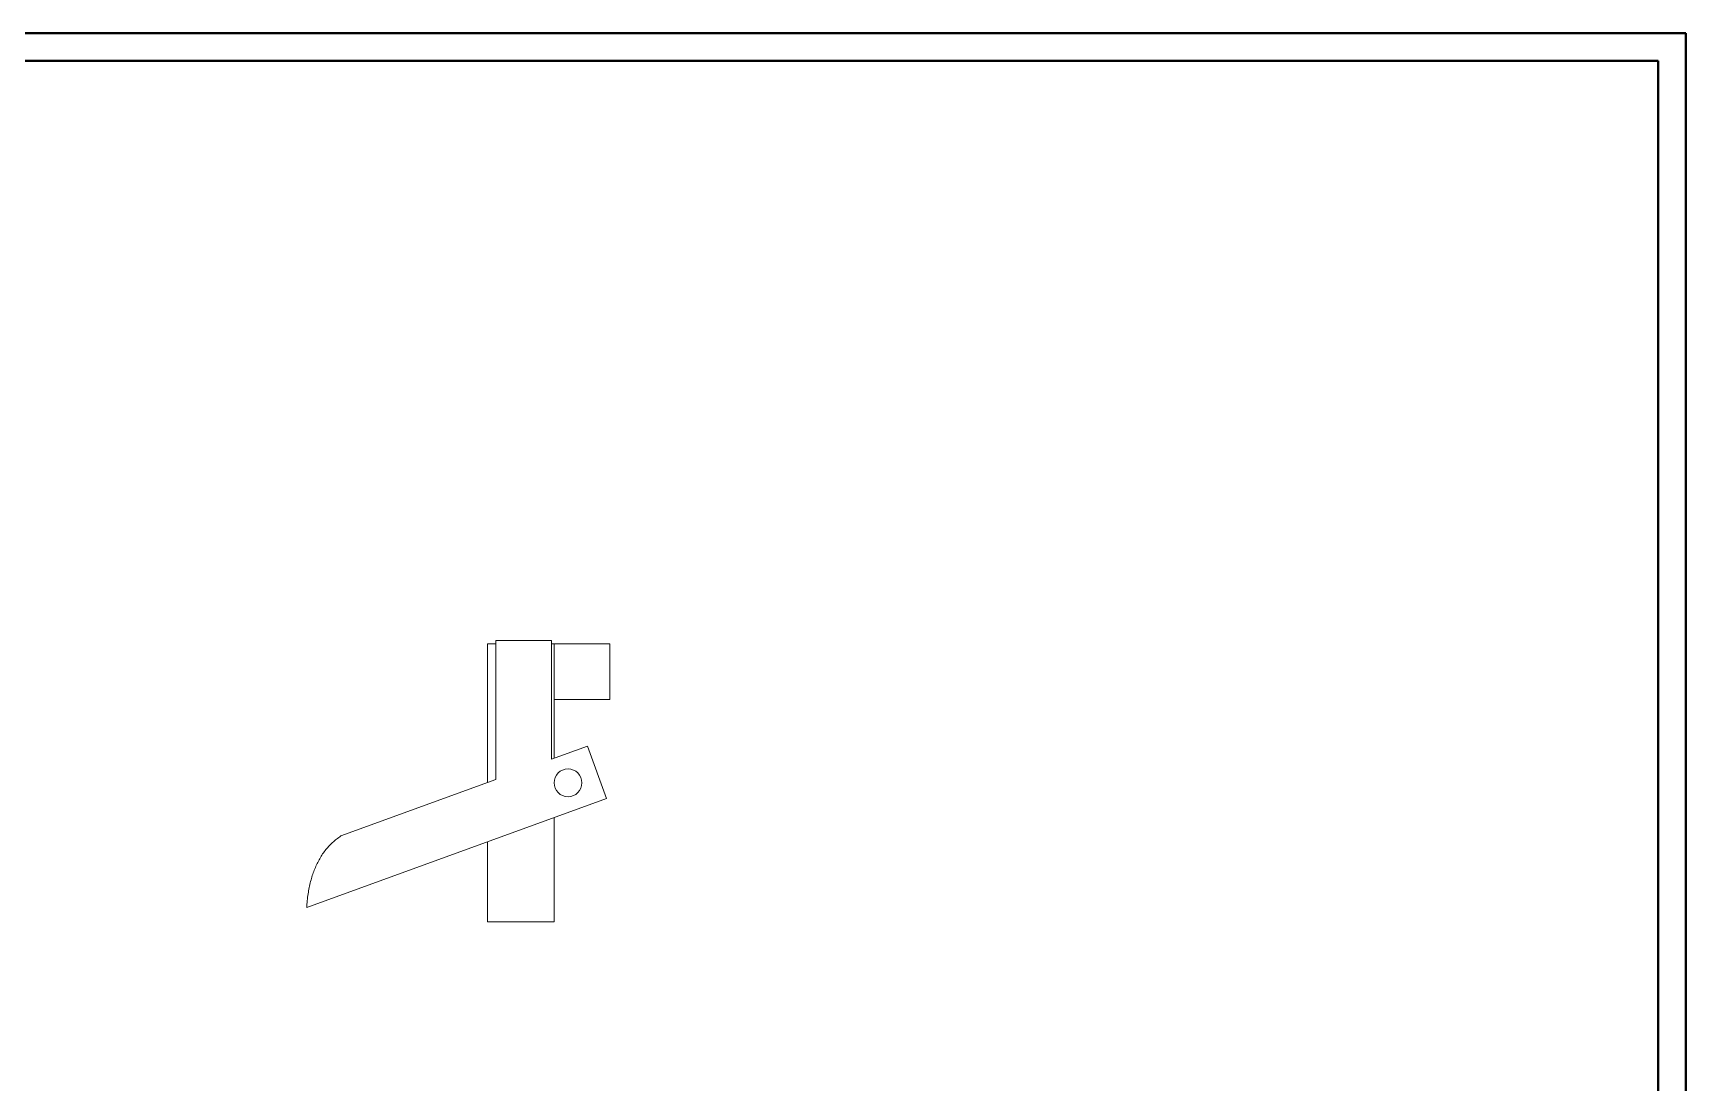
# Model space of a CAD drawing. Header units: millimetres. Extents: x 0 to 1189, y 0 to 841.
# Drawn here: x 595 to 1189, y 464 to 841 of the extents above; entities that cross this region are included whole.
import ezdxf

# ---------------------------------------------------------------- set-up
doc = ezdxf.new("R2010")
doc.units = ezdxf.units.MM

msp = doc.modelspace()

# ---------------------------------------------------------------- linework, layer by layer
at = {"color": 7, "linetype": 'Continuous', "lineweight": 40}
for p, q in [((0.08, 841.21), (1189.08, 841.21)), ((1189.08, 0.21), (1189.08, 841.21)), ((25.08, 831.21), (1179.08, 831.21)), ((1179.08, 10.21), (1179.08, 831.21))]:
    msp.add_line(p, q, dxfattribs=at)
at = {"color": 7, "linetype": 'Continuous', "lineweight": 15}
for p, q in [((757.99, 621.59), (757.99, 571.68)), ((757.99, 621.59), (760.99, 621.59)), ((760.99, 572.77), (760.99, 622.77)), ((760.99, 622.77), (780.99, 622.77)), ((780.99, 622.77), (780.99, 580.05)), ((780.99, 621.59), (781.99, 621.59)), ((781.99, 621.59), (781.99, 601.59)), ((781.99, 621.59), (801.99, 621.59)), ((801.99, 621.59), (801.99, 601.59)), ((781.99, 601.59), (801.99, 601.59)), ((781.99, 601.59), (781.99, 580.41)), ((780.99, 580.05), (794.03, 584.8)), ((800.87, 566), (794.03, 584.8)), ((705.31, 552.5), (760.99, 572.77)), ((800.87, 566), (692.99, 526.73)), ((781.99, 559.13), (781.99, 521.59)), ((757.99, 550.39), (757.99, 521.59)), ((757.99, 521.59), (781.99, 521.59))]:
    msp.add_line(p, q, dxfattribs=at)
msp.add_circle((786.99, 571.59), 5, dxfattribs=at)
msp.add_open_spline([(692.99, 526.73), (693.13, 528.38), (693.4, 531.55), (694.32, 536.08), (695.62, 540.18), (697.34, 543.91), (699.52, 547.25), (702.16, 550.2), (704.26, 551.73), (705.31, 552.5)], degree=3, knots=[0, 0, 0, 0, 0.167335, 0.322316, 0.466561, 0.602074, 0.737295, 0.86878, 1, 1, 1, 1], dxfattribs=at)

doc.saveas('drawing.dxf')
